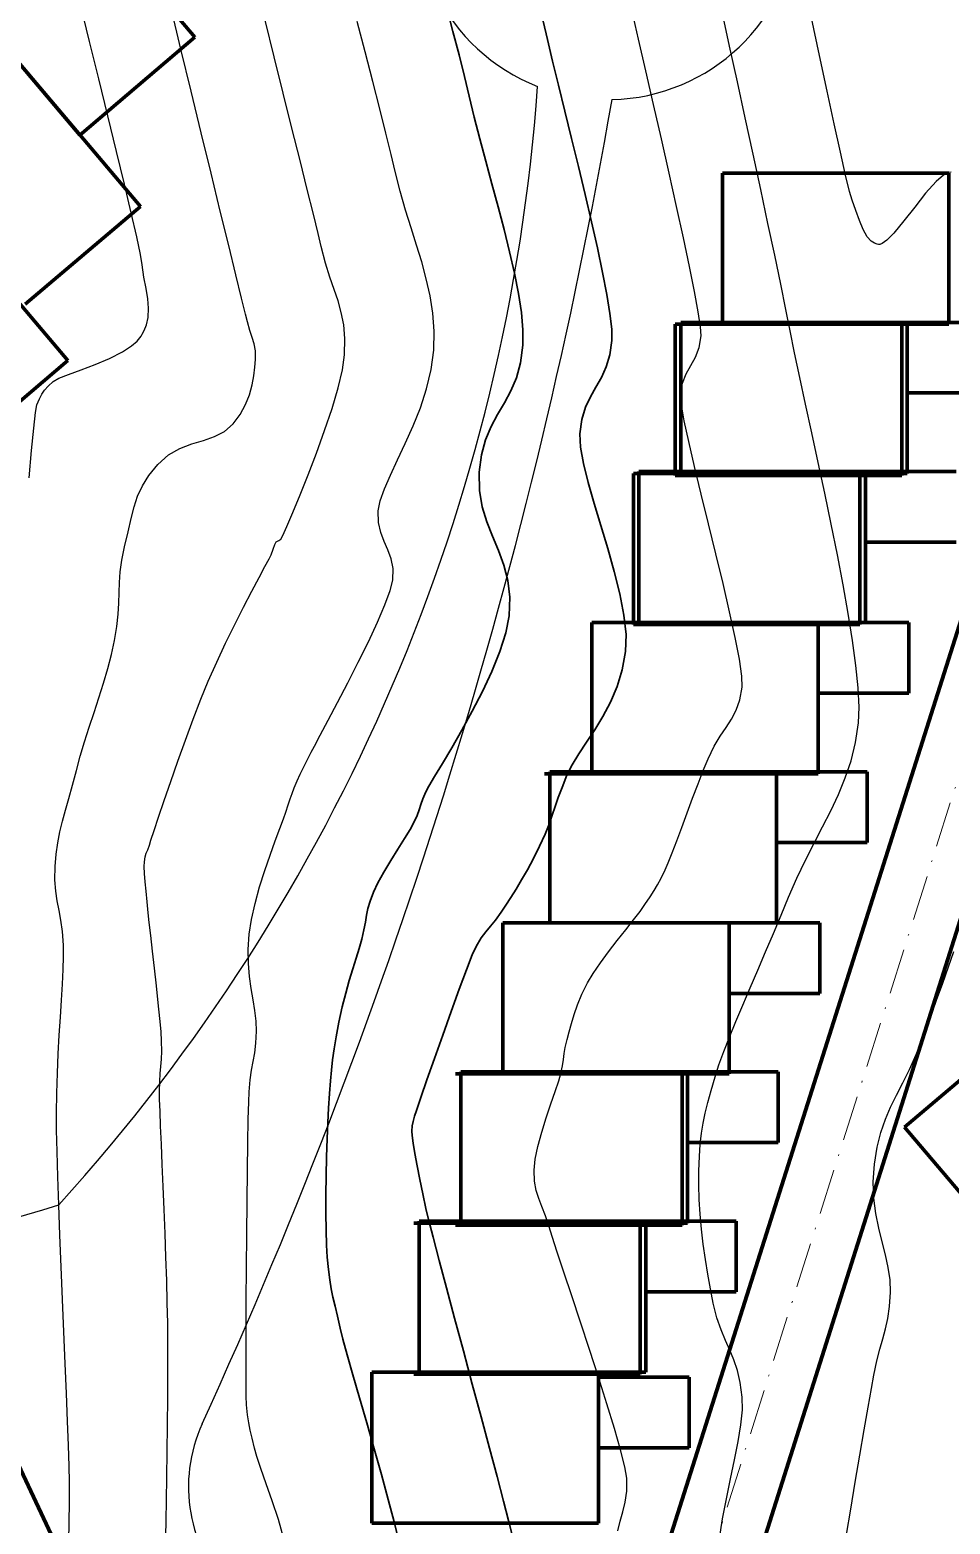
# Model space of a CAD drawing. Header units: metres. Extents: x -84 to 383, y -1857 to -1252.
# Drawn here: x 78.7 to 139.6, y -1555.4 to -1456.6 of the extents above; entities that cross this region are included whole.
import ezdxf

# ---------------------------------------------------------------- set-up
doc = ezdxf.new("R2010")
doc.units = ezdxf.units.M
doc.header["$MEASUREMENT"] = 0
doc.linetypes.add('13', pattern=[5, 3, -1, 0, -1])
doc.layers.add('aleiki', color=3, linetype='Continuous')
doc.layers.add('CONT-MNR', color=34, linetype='Continuous')
doc.layers.add('new shit', color=6, linetype='Continuous', lineweight=100)
doc.layers.add('OS', color=1, linetype='13', lineweight=20)

msp = doc.modelspace()

# ---------------------------------------------------------------- linework, layer by layer
at = {"layer": 'aleiki'}
for centre, radius, start, end in [((116.929, -1448.525), 12.656, 271.38015, 248.59408), ((-10.406, -1451.526), 123.03, 317.70547, 355.90699), ((-233.641, -1400.529), 356.078, 335.39045, 350.19349), ((52.456, -1445.969), 92.724, 265.8745, 287.66824), ((45.356, -1421.392), 187.776, 288.83436, 322.15048), ((99.185, -1552.976), 10, 155.39045, 224.61932), ((105.285, -1447.095), 124.785, 278.07717, 303.80915)]:
    msp.add_arc(centre, radius, start, end, dxfattribs=at)
at = {"layer": 'CONT-MNR'}
for p, q in [((82.637, -1457.326), (82.039, -1454.893)), ((88.685, -1457.831), (88.035, -1455.117)), ((118.992, -1457.171), (118.542, -1455.23)), ((125.026, -1457.635), (124.528, -1455.362)), ((94.868, -1458.353), (94.27, -1455.925)), ((100.887, -1458.025), (100.367, -1455.998)), ((130.968, -1458.258), (130.441, -1455.773)), ((83.247, -1459.806), (82.637, -1457.326)), ((119.481, -1459.281), (118.992, -1457.171)), ((89.355, -1460.61), (88.685, -1457.831)), ((95.464, -1460.753), (94.868, -1458.353)), ((101.387, -1459.967), (100.887, -1458.025)), ((125.541, -1459.993), (125.026, -1457.635)), ((131.474, -1460.621), (130.968, -1458.258)), ((119.992, -1461.502), (119.481, -1459.281)), ((83.848, -1462.258), (83.247, -1459.806)), ((101.851, -1461.777), (101.387, -1459.967)), ((126.062, -1462.389), (125.541, -1459.993)), ((90.027, -1463.376), (89.355, -1460.61)), ((96.039, -1463.058), (95.464, -1460.753)), ((120.51, -1463.774), (119.992, -1461.502)), ((131.943, -1462.783), (131.474, -1460.621)), ((84.42, -1464.604), (83.848, -1462.258)), ((102.265, -1463.407), (101.851, -1461.777)), ((126.579, -1464.781), (126.062, -1462.389)), ((90.679, -1466.052), (90.027, -1463.376)), ((96.576, -1465.204), (96.039, -1463.058)), ((102.612, -1464.807), (102.265, -1463.407)), ((132.36, -1464.664), (131.943, -1462.783)), ((121.022, -1466.039), (120.51, -1463.774)), ((84.942, -1466.769), (84.42, -1464.604)), ((97.057, -1467.126), (96.576, -1465.204)), ((102.877, -1465.931), (102.612, -1464.807)), ((127.083, -1467.121), (126.579, -1464.781)), ((132.708, -1466.186), (132.36, -1464.664)), ((91.293, -1468.561), (90.679, -1466.052)), ((103.204, -1467.244), (102.877, -1465.931)), ((121.51, -1468.24), (121.022, -1466.039)), ((132.973, -1467.268), (132.708, -1466.186)), ((139.191, -1466.177), (138.695, -1466.606)), ((139.516, -1466.008), (139.191, -1466.177)), ((139.705, -1465.983), (139.516, -1466.008)), ((85.394, -1468.678), (84.942, -1466.769)), ((97.463, -1468.761), (97.057, -1467.126)), ((103.56, -1468.483), (103.204, -1467.244)), ((127.563, -1469.366), (127.083, -1467.121)), ((133.138, -1467.832), (132.973, -1467.268)), ((138.005, -1467.376), (137.279, -1468.286)), ((138.695, -1466.606), (138.005, -1467.376)), ((121.962, -1470.316), (121.51, -1468.24)), ((133.393, -1468.522), (133.138, -1467.832)), ((137.279, -1468.286), (136.56, -1469.208)), ((85.755, -1470.253), (85.394, -1468.678)), ((91.848, -1470.825), (91.293, -1468.561)), ((97.777, -1470.043), (97.463, -1468.761)), ((103.928, -1469.664), (103.56, -1468.483)), ((128.008, -1471.471), (127.563, -1469.366)), ((133.628, -1469.18), (133.393, -1468.522)), ((133.869, -1469.769), (133.628, -1469.18)), ((136.56, -1469.208), (135.893, -1470.013)), ((86.004, -1471.42), (85.755, -1470.253)), ((97.982, -1470.907), (97.777, -1470.043)), ((104.291, -1470.805), (103.928, -1469.664)), ((122.361, -1472.211), (121.962, -1470.316)), ((134.141, -1470.252), (133.869, -1469.769)), ((134.4, -1470.538), (134.141, -1470.252)), ((135.893, -1470.013), (135.425, -1470.486)), ((86.122, -1472.102), (86.004, -1471.42)), ((92.325, -1472.766), (91.848, -1470.825)), ((98.261, -1471.996), (97.982, -1470.907)), ((104.633, -1471.922), (104.291, -1470.805)), ((134.627, -1470.682), (134.4, -1470.538)), ((134.796, -1470.739), (134.627, -1470.682)), ((134.887, -1470.756), (134.796, -1470.739)), ((134.961, -1470.755), (134.887, -1470.756)), ((135.128, -1470.697), (134.961, -1470.755)), ((135.425, -1470.486), (135.128, -1470.697)), ((86.239, -1472.936), (86.122, -1472.102)), ((98.552, -1472.923), (98.261, -1471.996)), ((104.936, -1473.032), (104.633, -1471.922)), ((122.693, -1473.866), (122.361, -1472.211)), ((128.409, -1473.389), (128.008, -1471.471)), ((86.373, -1473.678), (86.239, -1472.936)), ((92.703, -1474.308), (92.325, -1472.766)), ((98.835, -1473.74), (98.552, -1472.923)), ((105.184, -1474.153), (104.936, -1473.032)), ((128.755, -1475.076), (128.409, -1473.389)), ((86.488, -1474.351), (86.373, -1473.678)), ((86.549, -1474.98), (86.488, -1474.351)), ((92.964, -1475.373), (92.703, -1474.308)), ((99.093, -1474.502), (98.835, -1473.74)), ((105.36, -1475.301), (105.184, -1474.153)), ((122.942, -1475.222), (122.693, -1473.866)), ((86.52, -1475.587), (86.549, -1474.98)), ((93.086, -1475.883), (92.964, -1475.373)), ((99.309, -1475.261), (99.093, -1474.502)), ((99.465, -1476.072), (99.309, -1475.261)), ((105.447, -1476.493), (105.36, -1475.301)), ((123.094, -1476.22), (122.942, -1475.222)), ((129.036, -1476.488), (128.755, -1475.076)), ((86.261, -1476.446), (86.408, -1476.073)), ((86.408, -1476.073), (86.52, -1475.587)), ((93.244, -1476.462), (93.086, -1475.883)), ((99.543, -1476.988), (99.465, -1476.072)), ((123.134, -1476.803), (123.094, -1476.22)), ((85.423, -1477.481), (85.785, -1477.166)), ((85.785, -1477.166), (85.974, -1476.945)), ((85.974, -1476.945), (86.051, -1476.831)), ((86.051, -1476.831), (86.129, -1476.701)), ((86.129, -1476.701), (86.261, -1476.446)), ((93.402, -1476.925), (93.244, -1476.462)), ((93.535, -1477.347), (93.402, -1476.925)), ((93.617, -1477.806), (93.535, -1477.347)), ((99.526, -1478.062), (99.543, -1476.988)), ((105.428, -1477.748), (105.447, -1476.493)), ((123.004, -1477.588), (123.134, -1476.803)), ((129.328, -1477.932), (129.036, -1476.488)), ((83.006, -1478.709), (83.948, -1478.315)), ((83.948, -1478.315), (84.825, -1477.872)), ((84.825, -1477.872), (85.423, -1477.481)), ((93.624, -1478.377), (93.617, -1477.806)), ((99.388, -1479.049), (99.526, -1478.062)), ((105.266, -1479.037), (105.428, -1477.748)), ((122.457, -1478.771), (122.76, -1478.218)), ((122.76, -1478.218), (123.004, -1477.588)), ((129.671, -1479.557), (129.328, -1477.932)), ((81.251, -1479.36), (82.08, -1479.057)), ((82.08, -1479.057), (83.006, -1478.709)), ((93.516, -1479.449), (93.586, -1478.882)), ((93.586, -1478.882), (93.624, -1478.377)), ((99.099, -1480.258), (99.388, -1479.049)), ((104.959, -1480.314), (105.266, -1479.037)), ((121.908, -1479.953), (122.154, -1479.323)), ((122.154, -1479.323), (122.457, -1478.771)), ((79.658, -1480.396), (79.899, -1480.133)), ((79.899, -1480.133), (80.217, -1479.84)), ((80.217, -1479.84), (80.603, -1479.62)), ((80.603, -1479.62), (81.251, -1479.36)), ((93.22, -1480.706), (93.399, -1480.063)), ((93.399, -1480.063), (93.516, -1479.449)), ((98.692, -1481.626), (99.099, -1480.258)), ((104.545, -1481.566), (104.959, -1480.314)), ((121.776, -1480.739), (121.908, -1479.953)), ((130.054, -1481.33), (129.671, -1479.557)), ((79.151, -1481.385), (79.309, -1480.985)), ((79.309, -1480.985), (79.469, -1480.668)), ((79.469, -1480.668), (79.658, -1480.396)), ((92.963, -1481.36), (93.22, -1480.706)), ((121.827, -1481.378), (121.776, -1480.739)), ((130.466, -1483.22), (130.054, -1481.33)), ((78.945, -1482.93), (79.064, -1481.885)), ((79.064, -1481.885), (79.151, -1481.385)), ((92.156, -1482.633), (92.614, -1482.008)), ((92.614, -1482.008), (92.963, -1481.36)), ((98.201, -1483.084), (98.692, -1481.626)), ((104.06, -1482.776), (104.545, -1481.566)), ((122.014, -1482.426), (121.827, -1481.378)), ((78.801, -1484.409), (78.945, -1482.93)), ((90.913, -1483.476), (91.582, -1483.135)), ((91.582, -1483.135), (92.156, -1482.633)), ((97.662, -1484.567), (98.201, -1483.084)), ((103.542, -1483.933), (104.06, -1482.776)), ((122.313, -1483.81), (122.014, -1482.426)), ((130.894, -1485.194), (130.466, -1483.22)), ((87.863, -1484.686), (88.624, -1484.26)), ((88.624, -1484.26), (89.405, -1483.965)), ((89.405, -1483.965), (90.178, -1483.728)), ((90.178, -1483.728), (90.913, -1483.476)), ((103.028, -1485.02), (103.542, -1483.933)), ((122.697, -1485.456), (122.313, -1483.81)), ((78.639, -1486.21), (78.801, -1484.409)), ((87.151, -1485.317), (87.863, -1484.686)), ((97.108, -1486.009), (97.662, -1484.567)), ((102.555, -1486.024), (103.028, -1485.02)), ((131.328, -1487.219), (130.894, -1485.194)), ((86.133, -1486.732), (86.564, -1486.043)), ((86.564, -1486.043), (87.151, -1485.317)), ((96.574, -1487.342), (97.108, -1486.009)), ((102.16, -1486.93), (102.555, -1486.024)), ((123.142, -1487.293), (122.697, -1485.456)), ((85.818, -1487.416), (86.133, -1486.732)), ((101.881, -1487.724), (102.16, -1486.93)), ((131.756, -1489.263), (131.328, -1487.219)), ((85.385, -1488.905), (85.582, -1488.129)), ((85.582, -1488.129), (85.818, -1487.416)), ((96.093, -1488.502), (96.574, -1487.342)), ((101.755, -1488.393), (101.881, -1487.724)), ((123.622, -1489.246), (123.142, -1487.293)), ((85.187, -1489.776), (85.385, -1488.905)), ((95.7, -1489.421), (96.093, -1488.502)), ((101.781, -1489.174), (101.755, -1488.393)), ((101.933, -1489.835), (101.781, -1489.174)), ((124.112, -1491.243), (123.622, -1489.246)), ((84.951, -1490.777), (85.187, -1489.776)), ((95.313, -1490.272), (95.429, -1490.033)), ((95.429, -1490.033), (95.7, -1489.421)), ((102.156, -1490.422), (101.933, -1489.835)), ((132.165, -1491.294), (131.756, -1489.263)), ((84.764, -1491.654), (84.951, -1490.777)), ((94.656, -1491.301), (94.799, -1490.934)), ((94.799, -1490.934), (94.907, -1490.626)), ((94.907, -1490.626), (95.004, -1490.438)), ((95.004, -1490.438), (95.16, -1490.355)), ((95.16, -1490.355), (95.313, -1490.272)), ((102.399, -1490.982), (102.156, -1490.422)), ((102.609, -1491.564), (102.399, -1490.982)), ((84.658, -1492.425), (84.764, -1491.654)), ((93.857, -1492.804), (94.247, -1492.077)), ((94.247, -1492.077), (94.521, -1491.564)), ((94.521, -1491.564), (94.656, -1491.301)), ((102.734, -1492.214), (102.609, -1491.564)), ((102.722, -1492.979), (102.734, -1492.214)), ((124.587, -1493.211), (124.112, -1491.243)), ((132.545, -1493.279), (132.165, -1491.294)), ((84.586, -1493.806), (84.607, -1493.13)), ((84.607, -1493.13), (84.658, -1492.425)), ((93.378, -1493.71), (93.857, -1492.804)), ((102.553, -1493.667), (102.722, -1492.979)), ((84.568, -1494.491), (84.586, -1493.806)), ((92.833, -1494.758), (93.378, -1493.71)), ((102.199, -1494.619), (102.553, -1493.667)), ((125.021, -1495.076), (124.587, -1493.211)), ((132.884, -1495.187), (132.545, -1493.279)), ((84.53, -1495.223), (84.568, -1494.491)), ((92.248, -1495.913), (92.833, -1494.758)), ((101.701, -1495.77), (102.199, -1494.619)), ((125.389, -1496.767), (125.021, -1495.076)), ((84.287, -1496.982), (84.445, -1496.041)), ((84.445, -1496.041), (84.53, -1495.223)), ((91.647, -1497.139), (92.248, -1495.913)), ((101.098, -1497.056), (101.701, -1495.77)), ((133.17, -1496.983), (132.884, -1495.187)), ((84.083, -1497.897), (84.287, -1496.982)), ((91.055, -1498.399), (91.647, -1497.139)), ((100.431, -1498.411), (101.098, -1497.056)), ((125.667, -1498.209), (125.389, -1496.767)), ((133.392, -1498.637), (133.17, -1496.983)), ((83.835, -1498.835), (84.083, -1497.897)), ((83.554, -1499.79), (83.835, -1498.835)), ((90.498, -1499.658), (91.055, -1498.399)), ((99.739, -1499.771), (100.431, -1498.411)), ((125.828, -1499.33), (125.667, -1498.209)), ((133.538, -1500.115), (133.392, -1498.637)), ((83.25, -1500.757), (83.554, -1499.79)), ((90.005, -1500.858), (90.498, -1499.658)), ((99.063, -1501.071), (99.739, -1499.771)), ((125.69, -1500.897), (125.847, -1500.057)), ((125.847, -1500.057), (125.828, -1499.33)), ((133.597, -1501.386), (133.538, -1500.115)), ((82.934, -1501.73), (83.25, -1500.757)), ((89.495, -1502.176), (90.005, -1500.858)), ((98.443, -1502.246), (99.063, -1501.071)), ((125.449, -1501.58), (125.69, -1500.897)), ((82.617, -1502.703), (82.934, -1501.73)), ((125.143, -1502.168), (125.449, -1501.58)), ((133.556, -1502.416), (133.597, -1501.386)), ((82.309, -1503.671), (82.617, -1502.703)), ((88.982, -1503.559), (89.495, -1502.176)), ((97.918, -1503.231), (98.443, -1502.246)), ((124.402, -1503.304), (124.789, -1502.722)), ((124.789, -1502.722), (125.143, -1502.168)), ((133.36, -1503.715), (133.556, -1502.416)), ((82.021, -1504.629), (82.309, -1503.671)), ((88.482, -1504.953), (88.982, -1503.559)), ((97.316, -1504.373), (97.529, -1503.962)), ((97.529, -1503.962), (97.918, -1503.231)), ((123.6, -1504.794), (124, -1503.974)), ((124, -1503.974), (124.402, -1503.304)), ((133.064, -1504.926), (133.36, -1503.715)), ((81.762, -1505.571), (82.021, -1504.629)), ((88.01, -1506.303), (88.482, -1504.953)), ((96.915, -1505.152), (97.097, -1504.809)), ((97.097, -1504.809), (97.316, -1504.373)), ((123.277, -1505.574), (123.6, -1504.794)), ((132.683, -1506.07), (133.064, -1504.926)), ((81.501, -1506.552), (81.762, -1505.571)), ((96.378, -1506.258), (96.577, -1505.813)), ((96.577, -1505.813), (96.749, -1505.466)), ((96.749, -1505.466), (96.915, -1505.152)), ((122.93, -1506.461), (123.277, -1505.574)), ((81.258, -1507.42), (81.501, -1506.552)), ((87.581, -1507.556), (88.01, -1506.303)), ((96.045, -1507.093), (96.189, -1506.715)), ((96.189, -1506.715), (96.378, -1506.258)), ((122.569, -1507.413), (122.93, -1506.461)), ((132.233, -1507.168), (132.683, -1506.07)), ((81.036, -1508.205), (81.258, -1507.42)), ((87.21, -1508.657), (87.581, -1507.556)), ((95.631, -1508.337), (95.792, -1507.846)), ((95.792, -1507.846), (95.921, -1507.451)), ((95.921, -1507.451), (96.045, -1507.093)), ((122.205, -1508.388), (122.569, -1507.413)), ((131.728, -1508.241), (132.233, -1507.168)), ((80.669, -1509.642), (80.839, -1508.935)), ((80.839, -1508.935), (81.036, -1508.205)), ((86.912, -1509.552), (87.21, -1508.657)), ((95.235, -1509.41), (95.477, -1508.767)), ((95.477, -1508.767), (95.631, -1508.337)), ((121.851, -1509.345), (122.205, -1508.388)), ((131.185, -1509.31), (131.728, -1508.241)), ((80.53, -1510.356), (80.669, -1509.642)), ((86.703, -1510.187), (86.912, -1509.552)), ((94.931, -1510.224), (95.235, -1509.41)), ((121.518, -1510.241), (121.851, -1509.345)), ((130.619, -1510.395), (131.185, -1509.31)), ((80.425, -1511.106), (80.53, -1510.356)), ((86.391, -1511.057), (86.486, -1510.817)), ((86.486, -1510.817), (86.598, -1510.508)), ((86.598, -1510.508), (86.703, -1510.187)), ((94.59, -1511.168), (94.931, -1510.224)), ((121.217, -1511.034), (121.518, -1510.241)), ((130.044, -1511.518), (130.619, -1510.395)), ((80.341, -1512.811), (80.356, -1511.922)), ((80.356, -1511.922), (80.425, -1511.106)), ((86.255, -1511.937), (86.264, -1511.616)), ((86.277, -1512.383), (86.255, -1511.937)), ((86.264, -1511.616), (86.317, -1511.3)), ((86.317, -1511.3), (86.391, -1511.057)), ((94.237, -1512.202), (94.59, -1511.168)), ((120.758, -1512.145), (120.96, -1511.683)), ((120.96, -1511.683), (121.217, -1511.034)), ((129.476, -1512.7), (130.044, -1511.518)), ((80.394, -1513.553), (80.341, -1512.811)), ((86.323, -1512.934), (86.277, -1512.383)), ((86.384, -1513.567), (86.323, -1512.934)), ((93.896, -1513.284), (94.237, -1512.202)), ((120.25, -1513.133), (120.483, -1512.7)), ((120.483, -1512.7), (120.758, -1512.145)), ((128.931, -1513.961), (129.476, -1512.7)), ((80.492, -1514.206), (80.394, -1513.553)), ((86.453, -1514.263), (86.384, -1513.567)), ((93.593, -1514.374), (93.896, -1513.284)), ((119.412, -1514.454), (119.752, -1513.936)), ((119.752, -1513.936), (120.019, -1513.52)), ((120.019, -1513.52), (120.25, -1513.133)), ((128.437, -1515.16), (128.931, -1513.961)), ((80.614, -1514.831), (80.492, -1514.206)), ((80.737, -1515.488), (80.614, -1514.831)), ((86.523, -1515), (86.453, -1514.263)), ((93.352, -1515.43), (93.593, -1514.374)), ((118.661, -1515.464), (119.096, -1514.898)), ((119.096, -1514.898), (119.412, -1514.454)), ((80.839, -1516.236), (80.737, -1515.488)), ((86.588, -1515.638), (86.523, -1515)), ((86.684, -1516.505), (86.588, -1515.638)), ((93.199, -1516.412), (93.352, -1515.43)), ((118.144, -1516.121), (118.661, -1515.464)), ((127.926, -1516.37), (128.437, -1515.16)), ((80.899, -1517.134), (80.839, -1516.236)), ((86.802, -1517.537), (86.684, -1516.505)), ((93.135, -1517.416), (93.199, -1516.412)), ((117.009, -1517.577), (117.58, -1516.836)), ((117.58, -1516.836), (118.144, -1516.121)), ((127.405, -1517.581), (127.926, -1516.37)), ((80.881, -1518.755), (80.904, -1517.889)), ((80.904, -1517.889), (80.899, -1517.134)), ((86.932, -1518.668), (86.802, -1517.537)), ((93.153, -1518.342), (93.135, -1517.416)), ((116.466, -1518.313), (117.009, -1517.577)), ((126.886, -1518.78), (127.405, -1517.581)), ((139.514, -1518.564), (139.867, -1517.553)), ((80.835, -1519.719), (80.881, -1518.755)), ((87.064, -1519.83), (86.932, -1518.668)), ((93.232, -1519.2), (93.153, -1518.342)), ((115.99, -1519.009), (116.466, -1518.313)), ((126.377, -1519.955), (126.886, -1518.78)), ((139.133, -1519.645), (139.514, -1518.564)), ((80.773, -1520.771), (80.835, -1519.719)), ((87.187, -1520.959), (87.064, -1519.83)), ((93.346, -1520), (93.232, -1519.2)), ((115.247, -1520.384), (115.616, -1519.636)), ((115.616, -1519.636), (115.99, -1519.009)), ((138.726, -1520.785), (139.133, -1519.645)), ((80.703, -1521.898), (80.773, -1520.771)), ((93.472, -1520.752), (93.346, -1520)), ((93.587, -1521.468), (93.472, -1520.752)), ((114.955, -1521.08), (115.247, -1520.384)), ((125.888, -1521.095), (126.377, -1519.955)), ((138.296, -1521.978), (138.726, -1520.785)), ((87.292, -1521.988), (87.187, -1520.959)), ((93.668, -1522.157), (93.587, -1521.468)), ((114.541, -1522.327), (114.725, -1521.728)), ((114.725, -1521.728), (114.955, -1521.08)), ((125.428, -1522.187), (125.888, -1521.095)), ((80.629, -1523.089), (80.703, -1521.898)), ((87.369, -1522.852), (87.292, -1521.988)), ((87.407, -1523.484), (87.369, -1522.852)), ((93.648, -1523.621), (93.69, -1522.83)), ((93.69, -1522.83), (93.668, -1522.157)), ((114.39, -1522.88), (114.541, -1522.327)), ((125.007, -1523.219), (125.428, -1522.187)), ((137.845, -1523.212), (138.296, -1521.978)), ((80.56, -1524.331), (80.629, -1523.089)), ((87.413, -1524.143), (87.407, -1523.484)), ((93.571, -1524.264), (93.648, -1523.621)), ((114.134, -1523.901), (114.255, -1523.388)), ((114.255, -1523.388), (114.39, -1522.88)), ((124.634, -1524.18), (125.007, -1523.219)), ((137.386, -1524.37), (137.845, -1523.212)), ((80.501, -1525.615), (80.56, -1524.331)), ((87.357, -1525.154), (87.393, -1524.679)), ((87.393, -1524.679), (87.413, -1524.143)), ((93.37, -1525.4), (93.474, -1524.832)), ((93.474, -1524.832), (93.571, -1524.264)), ((113.953, -1525.112), (114.014, -1524.696)), ((114.014, -1524.696), (114.064, -1524.314)), ((114.064, -1524.314), (114.134, -1523.901)), ((124.32, -1525.058), (124.634, -1524.18)), ((136.932, -1525.369), (137.386, -1524.37)), ((80.46, -1526.926), (80.501, -1525.615)), ((87.284, -1526.167), (87.317, -1525.63)), ((87.317, -1525.63), (87.357, -1525.154)), ((93.275, -1526.043), (93.37, -1525.4)), ((113.708, -1526.119), (113.849, -1525.63)), ((113.849, -1525.63), (113.953, -1525.112)), ((124.072, -1525.841), (124.32, -1525.058)), ((136.492, -1526.253), (136.932, -1525.369)), ((87.269, -1526.828), (87.284, -1526.167)), ((93.201, -1526.835), (93.275, -1526.043)), ((113.191, -1527.643), (113.478, -1526.809)), ((113.478, -1526.809), (113.708, -1526.119)), ((123.589, -1527.553), (123.807, -1526.764)), ((123.807, -1526.764), (124.072, -1525.841)), ((136.075, -1527.066), (136.492, -1526.253)), ((80.442, -1528.255), (80.46, -1526.926)), ((87.278, -1527.342), (87.269, -1526.828)), ((87.303, -1528.119), (87.278, -1527.342)), ((93.146, -1528.669), (93.174, -1527.514)), ((93.174, -1527.514), (93.201, -1526.835)), ((112.881, -1528.565), (113.191, -1527.643)), ((123.412, -1528.255), (123.589, -1527.553)), ((135.688, -1527.853), (136.075, -1527.066)), ((80.451, -1529.374), (80.442, -1528.255)), ((87.342, -1529.12), (87.303, -1528.119)), ((93.118, -1530.211), (93.146, -1528.669)), ((112.581, -1529.52), (112.881, -1528.565)), ((123.272, -1528.916), (123.412, -1528.255)), ((135.039, -1529.526), (135.34, -1528.658)), ((135.34, -1528.658), (135.688, -1527.853)), ((80.483, -1530.791), (80.451, -1529.374)), ((87.392, -1530.31), (87.342, -1529.12)), ((112.324, -1530.451), (112.581, -1529.52)), ((123.084, -1530.297), (123.164, -1529.582)), ((123.164, -1529.582), (123.272, -1528.916)), ((134.794, -1530.502), (135.039, -1529.526)), ((87.45, -1531.65), (87.392, -1530.31)), ((93.091, -1532.052), (93.118, -1530.211)), ((112.144, -1531.301), (112.324, -1530.451)), ((123.025, -1531.11), (123.084, -1530.297)), ((134.612, -1531.628), (134.794, -1530.502)), ((80.533, -1532.456), (80.483, -1530.791)), ((87.512, -1533.105), (87.45, -1531.65)), ((112.074, -1532.015), (112.144, -1531.301)), ((122.985, -1532.064), (123.025, -1531.11)), ((134.535, -1532.8), (134.612, -1531.628)), ((80.599, -1534.319), (80.533, -1532.456)), ((93.065, -1534.104), (93.091, -1532.052)), ((112.111, -1532.759), (112.074, -1532.015)), ((122.975, -1533.003), (122.985, -1532.064)), ((87.576, -1534.637), (87.512, -1533.105)), ((112.221, -1533.365), (112.111, -1532.759)), ((112.389, -1533.903), (112.221, -1533.365)), ((123.003, -1533.966), (122.975, -1533.003)), ((134.579, -1533.888), (134.535, -1532.8)), ((80.675, -1536.328), (80.599, -1534.319)), ((87.638, -1536.209), (87.576, -1534.637)), ((93.043, -1536.28), (93.065, -1534.104)), ((112.597, -1534.44), (112.389, -1533.903)), ((112.829, -1535.044), (112.597, -1534.44)), ((123.064, -1534.946), (123.003, -1533.966)), ((134.713, -1534.903), (134.579, -1533.888)), ((113.069, -1535.785), (112.829, -1535.044)), ((123.156, -1535.937), (123.064, -1534.946)), ((134.906, -1535.857), (134.713, -1534.903)), ((80.76, -1538.433), (80.675, -1536.328)), ((87.696, -1537.784), (87.638, -1536.209)), ((93.023, -1538.491), (93.043, -1536.28)), ((113.266, -1536.42), (113.069, -1535.785)), ((113.601, -1537.442), (113.266, -1536.42)), ((123.274, -1536.933), (123.156, -1535.937)), ((135.128, -1536.761), (134.906, -1535.857)), ((114.045, -1538.775), (113.601, -1537.442)), ((123.416, -1537.927), (123.274, -1536.933)), ((135.347, -1537.627), (135.128, -1536.761)), ((135.533, -1538.465), (135.347, -1537.627)), ((80.85, -1540.583), (80.76, -1538.433)), ((87.746, -1539.326), (87.696, -1537.784)), ((93.009, -1540.649), (93.023, -1538.491)), ((123.577, -1538.913), (123.416, -1537.927)), ((135.655, -1539.287), (135.533, -1538.465)), ((87.785, -1540.798), (87.746, -1539.326)), ((114.569, -1540.345), (114.045, -1538.775)), ((123.754, -1539.884), (123.577, -1538.913)), ((135.683, -1540.104), (135.655, -1539.287)), ((80.94, -1542.729), (80.85, -1540.583)), ((93, -1542.665), (93.009, -1540.649)), ((115.145, -1542.077), (114.569, -1540.345)), ((123.943, -1540.834), (123.754, -1539.884)), ((135.617, -1541.053), (135.683, -1540.104)), ((87.811, -1542.161), (87.785, -1540.798)), ((124.183, -1541.793), (123.943, -1540.834)), ((135.503, -1541.839), (135.617, -1541.053)), ((87.823, -1543.674), (87.811, -1542.161)), ((115.743, -1543.894), (115.145, -1542.077)), ((124.454, -1542.596), (124.183, -1541.793)), ((124.741, -1543.294), (124.454, -1542.596)), ((135.173, -1543.182), (135.352, -1542.527)), ((135.352, -1542.527), (135.503, -1541.839)), ((81.028, -1544.819), (80.94, -1542.729)), ((92.996, -1544.453), (93, -1542.665)), ((125.028, -1543.94), (124.741, -1543.294)), ((134.977, -1543.869), (135.173, -1543.182)), ((87.823, -1545.341), (87.823, -1543.674)), ((93, -1545.923), (92.996, -1544.453)), ((116.336, -1545.724), (115.743, -1543.894)), ((125.299, -1544.586), (125.028, -1543.94)), ((125.539, -1545.283), (125.299, -1544.586)), ((134.774, -1544.653), (134.977, -1543.869)), ((81.109, -1546.802), (81.028, -1544.819)), ((87.812, -1547.102), (87.823, -1545.341)), ((125.732, -1546.086), (125.539, -1545.283)), ((134.416, -1546.475), (134.574, -1545.599)), ((134.574, -1545.599), (134.774, -1544.653)), ((93.012, -1546.988), (93, -1545.923)), ((116.894, -1547.489), (116.336, -1545.724)), ((125.863, -1547.044), (125.732, -1546.086)), ((134.199, -1547.709), (134.416, -1546.475)), ((81.181, -1548.628), (81.109, -1546.802)), ((87.795, -1548.896), (87.812, -1547.102)), ((93.033, -1547.559), (93.012, -1546.988)), ((93.102, -1548.227), (93.033, -1547.559)), ((117.389, -1549.115), (116.894, -1547.489)), ((125.87, -1547.891), (125.863, -1547.044)), ((93.182, -1548.756), (93.102, -1548.227)), ((125.77, -1548.881), (125.87, -1547.891)), ((133.939, -1549.212), (134.199, -1547.709)), ((81.24, -1550.247), (81.181, -1548.628)), ((87.773, -1550.663), (87.795, -1548.896)), ((93.279, -1549.237), (93.182, -1548.756)), ((93.399, -1549.761), (93.279, -1549.237)), ((117.792, -1550.526), (117.389, -1549.115)), ((125.589, -1549.99), (125.77, -1548.881)), ((133.65, -1550.895), (133.939, -1549.212)), ((81.282, -1551.608), (81.24, -1550.247)), ((93.55, -1550.419), (93.399, -1549.761)), ((93.712, -1550.977), (93.55, -1550.419)), ((118.074, -1551.648), (117.792, -1550.526)), ((125.353, -1551.191), (125.589, -1549.99)), ((87.749, -1552.344), (87.773, -1550.663)), ((93.988, -1551.778), (93.712, -1550.977)), ((125.086, -1552.459), (125.353, -1551.191)), ((133.347, -1552.671), (133.65, -1550.895)), ((81.304, -1552.66), (81.282, -1551.608)), ((87.725, -1553.876), (87.749, -1552.344)), ((94.341, -1552.773), (93.988, -1551.778)), ((118.207, -1552.406), (118.074, -1551.648)), ((118.219, -1553.265), (118.207, -1552.406)), ((124.814, -1553.768), (125.086, -1552.459)), ((81.308, -1554.014), (81.304, -1552.66)), ((94.736, -1553.91), (94.341, -1552.773)), ((118.117, -1553.992), (118.219, -1553.265)), ((133.046, -1554.451), (133.347, -1552.671)), ((81.293, -1555.328), (81.308, -1554.014)), ((87.705, -1555.201), (87.725, -1553.876)), ((95.137, -1555.141), (94.736, -1553.91)), ((117.95, -1554.638), (118.117, -1553.992)), ((124.563, -1555.094), (124.814, -1553.768)), ((132.76, -1556.146), (133.046, -1554.451)), ((81.265, -1556.588), (81.293, -1555.328)), ((87.69, -1556.258), (87.705, -1555.201)), ((95.507, -1556.415), (95.137, -1555.141)), ((117.612, -1555.896), (117.765, -1555.255)), ((117.765, -1555.255), (117.95, -1554.638)), ((124.358, -1556.411), (124.563, -1555.094))]:
    msp.add_line(p, q, dxfattribs=at)
at = {"layer": 'CONT-MNR', "lineweight": 30}
for p, q in [((106.7, -1456.659), (106.269, -1455.036)), ((112.954, -1457.204), (112.669, -1455.978)), ((107.102, -1458.205), (106.7, -1456.659)), ((113.299, -1458.634), (112.954, -1457.204)), ((107.464, -1459.646), (107.102, -1458.205)), ((113.69, -1460.229), (113.299, -1458.634)), ((107.773, -1460.954), (107.464, -1459.646)), ((114.115, -1461.948), (113.69, -1460.229)), ((108.101, -1462.328), (107.773, -1460.954)), ((108.471, -1463.765), (108.101, -1462.328)), ((114.559, -1463.75), (114.115, -1461.948)), ((108.87, -1465.248), (108.471, -1463.765)), ((115.009, -1465.596), (114.559, -1463.75)), ((109.282, -1466.756), (108.87, -1465.248)), ((115.452, -1467.446), (115.009, -1465.596)), ((109.694, -1468.27), (109.282, -1466.756)), ((115.875, -1469.259), (115.452, -1467.446)), ((110.09, -1469.772), (109.694, -1468.27)), ((116.264, -1470.995), (115.875, -1469.259)), ((110.456, -1471.241), (110.09, -1469.772)), ((110.777, -1472.659), (110.456, -1471.241)), ((116.606, -1472.614), (116.264, -1470.995)), ((111.04, -1474.007), (110.777, -1472.659)), ((116.887, -1474.076), (116.606, -1472.614)), ((111.23, -1475.264), (111.04, -1474.007)), ((117.094, -1475.341), (116.887, -1474.076)), ((111.331, -1476.413), (111.23, -1475.264)), ((117.213, -1476.368), (117.094, -1475.341)), ((117.232, -1477.118), (117.213, -1476.368)), ((111.33, -1477.433), (111.331, -1476.413)), ((117.1, -1478.069), (117.232, -1477.118)), ((111.179, -1478.596), (111.33, -1477.433)), ((116.854, -1478.866), (117.1, -1478.069)), ((110.9, -1479.587), (111.179, -1478.596)), ((116.531, -1479.56), (116.854, -1478.866)), ((110.53, -1480.456), (110.9, -1479.587)), ((115.809, -1480.847), (116.17, -1480.203)), ((116.17, -1480.203), (116.531, -1479.56)), ((109.661, -1482.022), (110.105, -1481.251)), ((110.105, -1481.251), (110.53, -1480.456)), ((115.485, -1481.541), (115.809, -1480.847)), ((109.236, -1482.817), (109.661, -1482.022)), ((115.237, -1482.339), (115.485, -1481.541)), ((108.864, -1483.686), (109.236, -1482.817)), ((115.102, -1483.29), (115.237, -1482.339)), ((115.144, -1484.169), (115.102, -1483.29)), ((108.583, -1484.678), (108.864, -1483.686)), ((115.34, -1485.258), (115.144, -1484.169)), ((108.429, -1485.842), (108.583, -1484.678)), ((115.654, -1486.514), (115.34, -1485.258)), ((108.45, -1487.039), (108.429, -1485.842)), ((108.639, -1488.122), (108.45, -1487.039)), ((116.051, -1487.898), (115.654, -1486.514)), ((108.945, -1489.124), (108.639, -1488.122)), ((116.495, -1489.368), (116.051, -1487.898)), ((109.318, -1490.078), (108.945, -1489.124)), ((109.708, -1491.02), (109.318, -1490.078)), ((116.949, -1490.884), (116.495, -1489.368)), ((110.064, -1491.983), (109.708, -1491.02)), ((117.38, -1492.403), (116.949, -1490.884)), ((110.337, -1493.001), (110.064, -1491.983)), ((110.475, -1494.108), (110.337, -1493.001)), ((117.749, -1493.885), (117.38, -1492.403)), ((110.43, -1495.339), (110.475, -1494.108)), ((118.023, -1495.289), (117.749, -1493.885)), ((110.206, -1496.471), (110.43, -1495.339)), ((118.165, -1496.574), (118.023, -1495.289)), ((109.811, -1497.709), (110.206, -1496.471)), ((118.139, -1497.698), (118.165, -1496.574)), ((109.283, -1499.013), (109.811, -1497.709)), ((117.917, -1498.906), (118.139, -1497.698)), ((108.662, -1500.342), (109.283, -1499.013)), ((117.57, -1500.019), (117.917, -1498.906)), ((117.129, -1501.045), (117.57, -1500.019)), ((107.984, -1501.656), (108.662, -1500.342)), ((116.624, -1501.994), (117.129, -1501.045)), ((107.29, -1502.916), (107.984, -1501.656)), ((116.089, -1502.874), (116.624, -1501.994)), ((106.617, -1504.081), (107.29, -1502.916)), ((115.552, -1503.695), (116.089, -1502.874)), ((115.047, -1504.465), (115.552, -1503.695)), ((106.003, -1505.11), (106.617, -1504.081)), ((114.603, -1505.194), (115.047, -1504.465)), ((105.108, -1506.603), (105.488, -1505.965)), ((105.488, -1505.965), (106.003, -1505.11)), ((113.925, -1506.69), (114.252, -1505.89)), ((114.252, -1505.89), (114.603, -1505.194)), ((104.716, -1507.455), (104.904, -1506.986)), ((104.904, -1506.986), (105.108, -1506.603)), ((113.676, -1507.366), (113.925, -1506.69)), ((104.466, -1508.182), (104.583, -1507.834)), ((104.583, -1507.834), (104.716, -1507.455)), ((113.28, -1508.538), (113.472, -1507.966)), ((113.472, -1507.966), (113.676, -1507.366)), ((103.867, -1509.477), (104.119, -1509.016)), ((104.119, -1509.016), (104.325, -1508.557)), ((104.325, -1508.557), (104.466, -1508.182)), ((113.066, -1509.132), (113.28, -1508.538)), ((103.496, -1510.083), (103.867, -1509.477)), ((112.439, -1510.581), (112.797, -1509.797)), ((112.797, -1509.797), (113.066, -1509.132)), ((102.578, -1511.542), (103.052, -1510.787)), ((103.052, -1510.787), (103.496, -1510.083)), ((112.03, -1511.4), (112.439, -1510.581)), ((102.12, -1512.299), (102.578, -1511.542)), ((111.632, -1512.142), (112.03, -1511.4)), ((101.723, -1513.012), (102.12, -1512.299)), ((110.878, -1513.423), (111.247, -1512.814)), ((111.247, -1512.814), (111.632, -1512.142)), ((101.213, -1514.22), (101.429, -1513.633)), ((101.429, -1513.633), (101.723, -1513.012)), ((110.528, -1513.977), (110.878, -1513.423)), ((100.981, -1515.159), (101.074, -1514.712)), ((101.074, -1514.712), (101.213, -1514.22)), ((109.515, -1515.479), (109.894, -1514.947)), ((109.894, -1514.947), (110.199, -1514.483)), ((110.199, -1514.483), (110.528, -1513.977)), ((100.804, -1516.123), (100.901, -1515.613)), ((100.901, -1515.613), (100.981, -1515.159)), ((108.873, -1516.245), (109.182, -1515.881)), ((109.182, -1515.881), (109.515, -1515.479)), ((100.489, -1517.347), (100.66, -1516.74)), ((100.66, -1516.74), (100.804, -1516.123)), ((108.234, -1517.213), (108.564, -1516.659)), ((108.564, -1516.659), (108.873, -1516.245)), ((100.289, -1517.997), (100.489, -1517.347)), ((107.598, -1518.76), (107.982, -1517.781)), ((107.982, -1517.781), (108.234, -1517.213)), ((99.837, -1519.466), (100.069, -1518.7)), ((100.069, -1518.7), (100.289, -1517.997)), ((107.119, -1520.041), (107.598, -1518.76)), ((99.602, -1520.303), (99.837, -1519.466)), ((99.37, -1521.223), (99.602, -1520.303)), ((106.581, -1521.518), (107.119, -1520.041)), ((99.152, -1522.235), (99.37, -1521.223)), ((106.02, -1523.083), (106.581, -1521.518)), ((98.969, -1523.196), (99.152, -1522.235)), ((98.83, -1524.002), (98.969, -1523.196)), ((105.474, -1524.628), (106.02, -1523.083)), ((98.647, -1525.401), (98.726, -1524.715)), ((98.726, -1524.715), (98.83, -1524.002)), ((104.978, -1526.045), (105.474, -1524.628)), ((98.582, -1526.121), (98.647, -1525.401)), ((98.523, -1526.942), (98.582, -1526.121)), ((104.568, -1527.227), (104.978, -1526.045)), ((98.458, -1527.926), (98.523, -1526.942)), ((104.282, -1528.067), (104.568, -1527.227)), ((98.406, -1528.863), (98.458, -1527.926)), ((104.059, -1528.802), (104.156, -1528.456)), ((104.156, -1528.456), (104.282, -1528.067)), ((98.361, -1529.951), (98.406, -1528.863)), ((103.978, -1529.437), (103.999, -1529.083)), ((104.003, -1529.739), (103.978, -1529.437)), ((103.999, -1529.083), (104.059, -1528.802)), ((104.074, -1530.249), (104.003, -1529.739)), ((98.324, -1531.144), (98.361, -1529.951)), ((104.185, -1530.927), (104.074, -1530.249)), ((98.298, -1532.392), (98.324, -1531.144)), ((104.33, -1531.736), (104.185, -1530.927)), ((104.503, -1532.637), (104.33, -1531.736)), ((98.283, -1533.648), (98.298, -1532.392)), ((104.697, -1533.593), (104.503, -1532.637)), ((98.282, -1534.864), (98.283, -1533.648)), ((104.906, -1534.565), (104.697, -1533.593)), ((105.083, -1535.295), (104.906, -1534.565)), ((98.297, -1535.992), (98.282, -1534.864)), ((105.384, -1536.463), (105.083, -1535.295)), ((98.328, -1536.985), (98.297, -1535.992)), ((105.788, -1537.994), (105.384, -1536.463)), ((98.378, -1537.794), (98.328, -1536.985)), ((98.458, -1538.608), (98.378, -1537.794)), ((98.545, -1539.283), (98.458, -1538.608)), ((106.271, -1539.809), (105.788, -1537.994)), ((98.644, -1539.875), (98.545, -1539.283)), ((98.757, -1540.437), (98.644, -1539.875)), ((98.89, -1541.024), (98.757, -1540.437)), ((106.813, -1541.829), (106.271, -1539.809)), ((99.046, -1541.691), (98.89, -1541.024)), ((99.228, -1542.492), (99.046, -1541.691)), ((99.407, -1543.202), (99.228, -1542.492)), ((107.392, -1543.978), (106.813, -1541.829)), ((99.697, -1544.251), (99.407, -1543.202)), ((100.074, -1545.571), (99.697, -1544.251)), ((107.984, -1546.178), (107.392, -1543.978)), ((100.515, -1547.093), (100.074, -1545.571)), ((108.569, -1548.35), (107.984, -1546.178)), ((100.994, -1548.747), (100.515, -1547.093)), ((109.124, -1550.418), (108.569, -1548.35)), ((101.487, -1550.464), (100.994, -1548.747)), ((101.97, -1552.175), (101.487, -1550.464)), ((109.627, -1552.302), (109.124, -1550.418)), ((102.418, -1553.812), (101.97, -1552.175)), ((110.056, -1553.926), (109.627, -1552.302)), ((102.807, -1555.304), (102.418, -1553.812)), ((110.39, -1555.212), (110.056, -1553.926)), ((103.113, -1556.583), (102.807, -1555.304)), ((110.605, -1556.081), (110.39, -1555.212))]:
    msp.add_line(p, q, dxfattribs=at)
at = {"layer": 'new shit'}
for p, q in [((79.904, -1445.616), (89.614, -1457.048)), ((81.992, -1463.522), (72.282, -1452.089)), ((76.291, -1456.81), (86.002, -1468.242)), ((89.614, -1457.048), (81.992, -1463.522)), ((124.55, -1466.047), (139.55, -1466.047)), ((124.55, -1476.047), (124.55, -1466.047)), ((139.55, -1466.047), (139.55, -1476.047)), ((71.495, -1467.008), (81.206, -1478.441)), ((86.002, -1468.242), (78.38, -1474.716)), ((112.748, -1582.574), (146.55, -1476.047)), ((121.424, -1476.047), (136.424, -1476.047)), ((121.424, -1486.047), (121.424, -1476.047)), ((121.783, -1475.917), (136.783, -1475.917)), ((121.783, -1485.917), (121.783, -1475.917)), ((139.55, -1476.047), (124.55, -1476.047)), ((136.424, -1476.047), (136.424, -1486.047)), ((136.783, -1475.917), (136.783, -1485.917)), ((136.783, -1475.917), (142.783, -1475.917)), ((81.206, -1478.441), (73.584, -1484.914)), ((118.45, -1584.436), (151.503, -1480.042)), ((136.786, -1480.59), (142.785, -1480.59)), ((118.657, -1485.917), (133.657, -1485.917)), ((118.657, -1495.917), (118.657, -1485.917)), ((119.016, -1485.787), (134.016, -1485.787)), ((119.016, -1495.787), (119.016, -1485.787)), ((136.424, -1486.047), (121.424, -1486.047)), ((136.783, -1485.917), (121.783, -1485.917)), ((133.657, -1485.917), (133.657, -1495.917)), ((134.016, -1485.787), (134.016, -1495.787)), ((134.016, -1485.787), (140.016, -1485.787)), ((134.02, -1490.46), (140.018, -1490.46)), ((115.891, -1495.787), (130.891, -1495.787)), ((115.891, -1505.787), (115.891, -1495.787)), ((115.891, -1495.787), (130.891, -1495.787)), ((115.891, -1505.787), (115.891, -1495.787)), ((133.657, -1495.917), (118.657, -1495.917)), ((134.016, -1495.787), (119.016, -1495.787)), ((130.891, -1495.787), (130.891, -1505.787)), ((130.891, -1495.787), (130.891, -1505.787)), ((130.891, -1495.787), (136.891, -1495.787)), ((136.891, -1495.787), (136.891, -1500.46)), ((130.894, -1500.46), (136.893, -1500.46)), ((112.765, -1505.787), (127.765, -1505.787)), ((113.124, -1505.657), (128.124, -1505.657)), ((113.124, -1515.657), (113.124, -1505.657)), ((130.891, -1505.787), (115.891, -1505.787)), ((130.891, -1505.787), (115.891, -1505.787)), ((128.124, -1505.657), (128.124, -1515.657)), ((128.124, -1505.657), (134.124, -1505.657)), ((134.124, -1505.657), (134.124, -1510.33)), ((128.127, -1510.33), (134.126, -1510.33)), ((109.998, -1515.657), (124.998, -1515.657)), ((109.998, -1515.657), (124.998, -1515.657)), ((109.998, -1525.657), (109.998, -1515.657)), ((128.124, -1515.657), (113.124, -1515.657)), ((124.998, -1515.657), (124.998, -1525.657)), ((124.998, -1515.657), (124.998, -1525.657)), ((124.998, -1515.657), (130.998, -1515.657)), ((130.998, -1515.657), (130.998, -1520.331)), ((125.002, -1520.331), (131.001, -1520.331)), ((106.873, -1525.657), (121.873, -1525.657)), ((107.232, -1525.527), (122.232, -1525.527)), ((107.232, -1535.527), (107.232, -1525.527)), ((107.232, -1525.527), (122.232, -1525.527)), ((107.232, -1535.527), (107.232, -1525.527)), ((124.998, -1525.657), (109.998, -1525.657)), ((124.998, -1525.657), (109.998, -1525.657)), ((125.357, -1525.527), (110.357, -1525.527)), ((121.873, -1525.657), (121.873, -1535.657)), ((122.232, -1525.527), (122.232, -1535.527)), ((122.232, -1525.527), (122.232, -1535.527)), ((122.232, -1525.527), (128.232, -1525.527)), ((128.232, -1525.527), (128.232, -1530.201)), ((141.194, -1525.297), (136.614, -1529.173)), ((148.244, -1542.912), (136.614, -1529.173)), ((122.235, -1530.201), (128.234, -1530.201)), ((104.106, -1535.527), (119.106, -1535.527)), ((104.465, -1535.397), (119.465, -1535.397)), ((104.465, -1545.397), (104.465, -1535.397)), ((121.873, -1535.657), (106.873, -1535.657)), ((122.232, -1535.527), (107.232, -1535.527)), ((122.232, -1535.527), (107.232, -1535.527)), ((119.106, -1535.527), (119.106, -1545.527)), ((119.465, -1535.397), (119.465, -1545.397)), ((119.465, -1535.397), (125.465, -1535.397)), ((125.465, -1535.397), (125.465, -1540.07)), ((119.468, -1540.07), (125.467, -1540.07)), ((84.215, -1564.919), (74.963, -1545.23)), ((101.339, -1545.397), (116.339, -1545.397)), ((101.339, -1555.397), (101.339, -1545.397)), ((119.106, -1545.527), (104.106, -1545.527)), ((119.465, -1545.397), (104.465, -1545.397)), ((116.339, -1545.397), (116.339, -1555.397)), ((116.336, -1545.724), (122.336, -1545.724)), ((122.336, -1545.724), (122.336, -1550.397)), ((116.339, -1550.397), (122.338, -1550.397)), ((116.339, -1555.397), (101.339, -1555.397))]:
    msp.add_line(p, q, dxfattribs=at)
at = {"layer": 'OS'}
msp.add_line((115.601, -1583.501), (148.937, -1478.414), dxfattribs=at)

doc.saveas('drawing.dxf')
